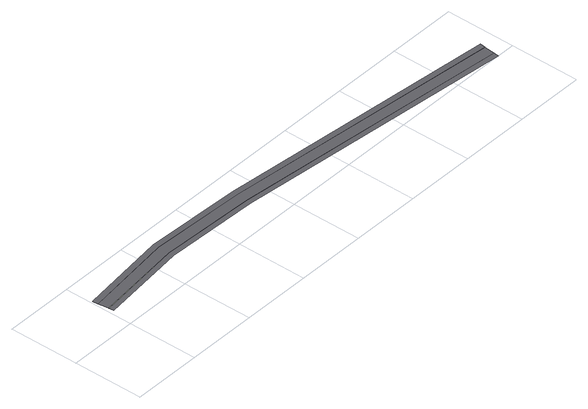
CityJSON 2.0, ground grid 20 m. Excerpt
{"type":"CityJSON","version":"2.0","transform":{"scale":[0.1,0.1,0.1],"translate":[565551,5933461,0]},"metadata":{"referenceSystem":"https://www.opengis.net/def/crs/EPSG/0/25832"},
"CityObjects":{
"road1":{"type":"Road","attributes":{"class":"transportation","function":"road","name":"Katharinenstraße","_createdBy":"webcityeditor","_createdAt":"2026-07-18T00:00:00.000Z","_osmWayIds":["22700420"],"_osm2streetsLaneCount":5,"_highwayType":"residential","_osmTags":{"highway":"residential","name":"KatharinenstraÃŸe","layer":"0"},"_verticalProfile":{"placement":"surface","source":"osm_tags","elevationM":0,"osmLayer":0}},"geometry":[{"type":"MultiSurface","lod":"2","boundaries":[[[0,1,2,3,4,5,6,7]],[[8,9,10,11,3,2,1,0]],[[12,13,14,15,11,10,9,8]],[[16,17,18,19,15,14,13,12]],[[20,21,22,23,19,18,17,16]]],"semantics":{"surfaces":[{"type":"TrafficArea","function":"sidewalk","trafficDirection":"backward","transportationUsage":"sidewalk","surfaceMaterial":"paving_stones","maxspeed":30,"verticalPlacement":"surface","roadElevation":0,"source":"osm2streets","sourceType":"Sidewalk","sourceSurfaceIndex":0,"osm2streetsLaneIndex":0,"osmWayIds":["22700420"],"allowedModes":["pedestrian"]},{"type":"AuxiliaryTrafficArea","function":"median","trafficDirection":"forward","transportationUsage":"median","surfaceMaterial":"asphalt","maxspeed":30,"verticalPlacement":"surface","roadElevation":0,"source":"osm2streets","sourceType":"Buffer(Curb)","sourceSurfaceIndex":1,"osm2streetsLaneIndex":1,"osmWayIds":["22700420"],"osm2streetsPropertiesJson":"{\"allowed_turns\":[],\"direction\":\"Forward\",\"index\":1,\"layer\":0,\"osm_way_ids\":[22700420],\"road\":202,\"speed_limit\":\"Some(Speed(8.3333))\",\"type\":\"Buffer(Curb)\",\"width\":0.1}"},{"type":"TrafficArea","function":"driving_lane","trafficDirection":"forward","transportationUsage":"car_lane","surfaceMaterial":"paving_stones","maxspeed":30,"verticalPlacement":"surface","roadElevation":0,"source":"osm2streets","sourceType":"Driving","sourceSurfaceIndex":2,"osm2streetsLaneIndex":2,"osmWayIds":["22700420"],"allowedModes":["car"]},{"type":"AuxiliaryTrafficArea","function":"median","trafficDirection":"forward","transportationUsage":"median","surfaceMaterial":"asphalt","maxspeed":30,"verticalPlacement":"surface","roadElevation":0,"source":"osm2streets","sourceType":"Buffer(Curb)","sourceSurfaceIndex":3,"osm2streetsLaneIndex":3,"osmWayIds":["22700420"],"osm2streetsPropertiesJson":"{\"allowed_turns\":[],\"direction\":\"Forward\",\"index\":3,\"layer\":0,\"osm_way_ids\":[22700420],\"road\":202,\"speed_limit\":\"Some(Speed(8.3333))\",\"type\":\"Buffer(Curb)\",\"width\":0.1}"},{"type":"TrafficArea","function":"sidewalk","trafficDirection":"forward","transportationUsage":"sidewalk","surfaceMaterial":"paving_stones","maxspeed":30,"verticalPlacement":"surface","roadElevation":0,"source":"osm2streets","sourceType":"Sidewalk","sourceSurfaceIndex":4,"osm2streetsLaneIndex":4,"osmWayIds":["22700420"],"allowedModes":["pedestrian"]}],"values":[0,1,2,3,4]}}]}
},
"vertices":[
[8,109,0],[265,140,0],[539,129,0],[1353,47,0],[1355,62,0],[540,144,0],[264,155,0],[6,124,0],[8,108,0],[265,139,0],[539,128,0],[1353,46,0],[12,79,0],[266,108,0],[537,98,0],[1350,16,0],[12,78,0],[266,107,0],[537,97,0],[1350,15,0],[14,63,0],[267,92,0],[536,82,0],[1348,0,0]
]}
